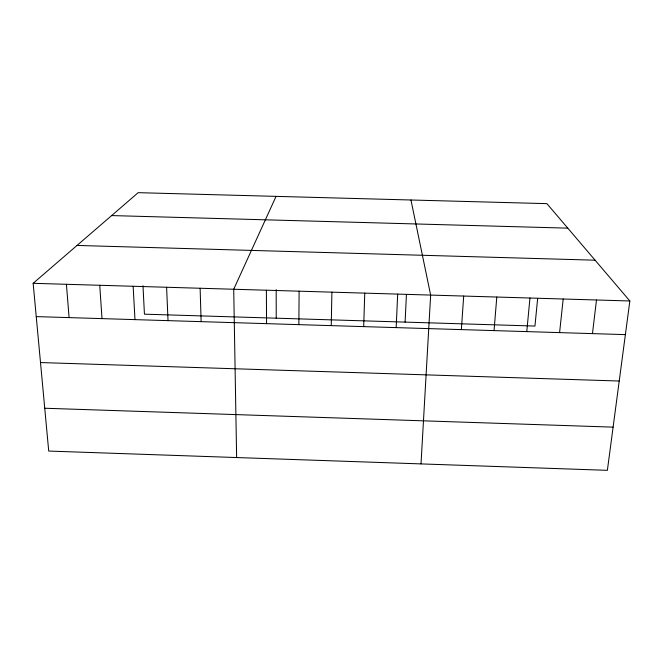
<?xml version="1.0" encoding="UTF-8"?>
<svg xmlns="http://www.w3.org/2000/svg" width="663" height="663" viewBox="0 0 663 663"><rect width="100%" height="100%" fill="white"/><g stroke="black" fill="none" stroke-linecap="round" stroke-linejoin="round"><path stroke-width="0.99" d="M298.864 324.638L299.112 291.181M331.243 325.624L331.906 292.151M363.68 326.619L364.758 293.129M396.176 327.613L397.676 294.099M405.101 322.11L406.427 294.455M421.013 463.909L430.652 295.076L410.952 199.994M461.357 329.602L463.694 296.054M494.043 330.605L496.794 297.032M526.778 331.608L529.961 298.019M537.66 298.342L534.95 326.055L144.443 314.179L142.976 285.67M559.589 332.611L563.194 298.996M592.457 333.613L596.493 299.983M629.85 300.977L607.374 470.332L48.714 451.064L33.15 283.308L138.186 192.668L546.909 203.649L629.85 300.977L33.15 283.308M276.065 196.372L233.716 289.242L236.633 457.545M111.641 215.574L567.777 228.147M77.024 245.443L595.092 260.194M36.241 316.607L625.383 334.624M40.501 362.553L619.225 381.026M44.744 408.242L613.109 427.138M66.416 284.294L69.093 317.61M99.748 285.281L102.003 318.613M133.139 286.267L134.987 319.624M166.604 287.261L168.021 320.635M200.127 288.248L201.129 321.646M266.385 290.212L266.551 323.652M276.189 289.607L276.231 318.19"/></g></svg>
